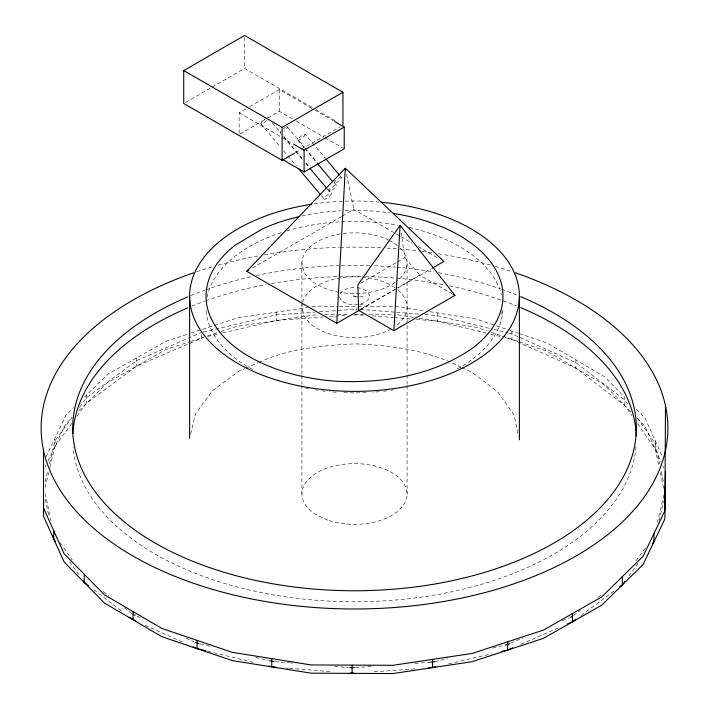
<?xml version="1.0" encoding="UTF-8"?>
<svg xmlns="http://www.w3.org/2000/svg" width="709" height="709" viewBox="0 0 709 709"><rect width="100%" height="100%" fill="white"/><g stroke="black" fill="none" stroke-linecap="round" stroke-linejoin="round"><path stroke-width="0.53" stroke-dasharray="3.54 2.66" d="M45.092 481.845L47.893 470.244M49.426 463.925L55.027 440.732L71.804 417.858M45.092 487.34L48.664 472.584M49.931 467.311L55.027 446.227L55.027 437.985M190.65 434.032L195.569 413.693L212.345 390.81L238.818 371.215L244.88 368.574M657.278 522.568L663.908 495.166M659.069 520.681L663.908 500.66M46.032 456.791L65.919 415.226L73.603 407.684M45.084 467.018L46.032 465.033M47.928 461.072L65.919 423.468L72.061 417.433M79.55 407.294L86.649 397.616L136.518 360.686L201.25 332.468M55.027 446.227L71.804 423.353M76.971 416.307L86.649 403.111L136.518 366.181L203.394 337.466M635.902 560.908L646.227 546.834M628.803 576.089L637.834 563.77M84.344 397.129L107.369 374.512L165.667 341.375L189.737 333.487M78.974 410.653L107.369 382.754L165.667 349.617L189.737 341.729M573.359 615.669L580.352 610.484M597.855 597.527L602.225 594.293M581.229 615.332L614.481 590.721M185.625 102.406L211.282 87.588M212.239 87.039L244.543 68.392L312.368 107.546M239.155 133.398L239.155 112.749L245.846 108.885M249.665 106.678L279.293 89.573L313.67 109.425M240.112 133.93L266.868 118.483M267.825 117.933L279.293 111.313L292.657 119.032M295.431 152.63L300.182 149.883M301.13 149.342L340.09 126.849M252.466 267.993L341.419 216.635M342.376 216.085L353.853 209.456L395.046 233.243M360.695 283.192L396.42 262.56M397.368 262.02L404.883 257.677L401.214 232.906M360.526 309.204L394.878 289.378M395.835 288.829L419.684 275.057L452.085 293.756M360.686 309.496L397.031 288.51M397.988 287.951L431.471 268.622M245.89 368.131L258.014 362.848M259.024 362.405C289.112 348.252 322.985 345.443 355.776 343.856C391.811 345.487 428.688 350.281 461.01 367.315M510.79 643.214L522.923 637.923M562.37 620.729L569.442 617.645M520.902 644.304L560.34 627.102M190.783 333.15L236.824 318.075L307.449 307.484M190.783 341.392L203.341 337.28M207.524 335.906L220.082 331.794M221.128 331.457L236.824 326.317L318.217 314.459M203.394 331.972L276.413 314.885L315.009 312.128M207.693 336.456L218.425 333.948M222.723 332.938L276.413 320.379L322.728 317.074M434.732 661.621L447.618 658.599M492.72 648.053L505.606 645.039M448.691 663.846L491.647 653.795M311.73 306.846L316.01 306.199L338.113 306.306M319.422 311.809L356.911 309.133M329.339 316.595L348.084 315.257M353.596 314.867L363.513 315.159M355.404 667.639L371.941 666.451M414.942 663.385L430.381 662.277M374.148 671.795L416.041 668.8M354.668 296.849L358.683 296.814M359.685 296.805L363.699 296.77M359.755 304.64L363.894 304.604M339.221 306.306L356.911 306.385L356.911 312.43M358.01 306.394L397.811 306.572L425.515 310.985M324.846 314.486L349.174 314.592M354.695 314.619L363.54 314.663M369.07 314.681L395.595 314.805M360.207 309.399L395.418 312.235M396.526 312.323L419.631 314.184M425.134 314.628L437.231 315.602L492.72 329.162M372.314 315.868L393.22 317.552M394.319 317.641L410.83 318.97M416.325 319.413L437.231 321.097L486.321 333.097M275.065 661.665L289.369 662.818M290.468 662.906L292.675 663.083M334.488 666.451L348.793 667.603M286.073 668.046L288.271 668.224M289.369 668.312L332.282 671.769M429.778 311.668L476.661 319.147L495.334 325.484M397.811 314.814L413.79 317.357M419.125 318.208L476.661 327.39L487.03 330.908M493.783 329.428L507.653 332.813M508.725 333.079L511.925 333.859L575.885 362.654L624.762 400.027L628.564 405.451M490.584 334.143L501.254 336.748M505.526 337.794L511.925 339.354L575.885 368.148L624.762 405.521L631.737 415.465M200.275 643.932L210.945 646.537M255.763 657.491L268.56 660.62M207.746 651.252L255.763 662.986M496.371 325.83L508.814 330.057M509.851 330.412L518.146 333.221M519.183 333.576L547.188 343.076L604.582 376.736L624.762 397.279L624.762 405.521M491.186 332.317L501.555 335.836M502.592 336.19L518.146 341.463M519.183 341.818L547.188 351.318L604.582 384.978L630.966 411.84M462.011 367.758L471.99 372.26L497.931 392.086L514.096 415.119L518.465 435.494M137.112 616.156L143.112 618.851M186.086 638.197L194.08 641.796M145.106 625.249L183.082 642.345M316.187 109.753L335.295 120.787M314.628 109.975L333.726 121M296.477 121.239L324.173 137.227M325.13 137.776L343.28 148.252M239.155 112.749L281.172 137.005M282.129 137.555L292.631 143.626M396.003 233.793L399.841 236.008M400.798 236.558L412.292 243.196M418.035 246.51L438.153 258.129M103.443 591.66L108.681 595.666M124.385 607.684L132.237 613.684M93.836 589.817L122.639 611.84M636.398 409.128L644.933 417.814L662.366 456.578M637.178 418.159L644.933 426.056L661.027 461.834M404.883 257.677L419.684 275.057M305.109 134.249A4.75 1.143 -40.1 0 1 299.845 139.7A4.75 1.143 -40.1 0 1 299.295 137.608A4.75 1.143 -40.1 0 1 305.109 134.249L325.05 157.947M340.001 175.726L341.428 177.418A4.75 1.143 -40.1 0 1 336.163 182.878A4.75 1.143 -40.1 0 1 335.614 180.777A4.75 1.143 -40.1 0 1 341.428 177.418M287.473 127.035L304.524 147.312M305.233 148.154L317.313 162.512M334.364 182.78L336.5 185.315A4.75 1.143 -40.1 0 1 331.236 190.774A4.75 1.143 -40.1 0 1 330.686 188.674A4.75 1.143 -40.1 0 1 336.5 185.315M297.727 140.125L304.134 147.738M304.843 148.589L316.95 162.981M272.522 122.985L281.056 133.132M283.901 136.518L303.115 159.357M305.969 162.742L310.232 167.82M328.028 188.966L331.582 193.202A4.75 1.143 -40.1 0 1 326.317 198.653A4.75 1.143 -40.1 0 1 325.768 196.553A4.75 1.143 -40.1 0 1 331.582 193.202M283.644 137.138L302.823 159.942M305.668 163.318L309.221 167.546M326.982 188.656L329.118 191.191M260.859 123.783L280.791 147.472M283.635 150.849L287.189 155.085M287.907 155.927L296.442 166.083M321.354 195.693L324.199 199.078M637.453 418.106L655.213 443.417L659.618 463.952M637.453 423.601L655.213 448.921L658.927 466.212M60.132 542.624L72.185 559.809M69.65 561.679L78.531 574.343M662.818 465.813L663.713 467.798M661.24 471.52L663.792 483.405M660.309 472.69L663.792 488.9M340.187 233.997A52.581 30.354 0 0 0 301.919 262.968L303.612 270.829A52.581 30.354 0 0 0 339.407 292.285M45.208 493.597L51.004 520.619M45.208 499.092L48.921 516.382M346.63 174.547L353.853 209.456M655.213 440.67L655.213 448.921M575.885 359.906L575.885 368.148M511.925 331.112L511.925 339.354M501.981 311.623L501.981 317.118M437.231 312.855L437.231 321.097M407.081 263.438L407.081 373.732M407.081 374.839L407.081 384.783M407.081 385.891L407.081 494.235M301.919 262.968L301.919 301.431M301.919 302.53L301.919 374.37M301.919 375.469L301.919 384.313M301.919 385.421L301.919 493.765M279.293 89.573L279.293 111.313M276.413 312.137L276.413 320.379M244.543 37.648L244.543 68.392M201.25 334.666L201.25 337.963M136.518 357.939L136.518 366.181M86.649 394.869L86.649 403.111M400.239 248.23A52.581 30.354 0 0 1 395.968 281.872M395.099 282.492A52.581 30.354 0 0 1 340.497 292.462M343.333 233.536A52.581 30.354 0 0 1 388.302 239.952M389.25 240.422A52.581 30.354 0 0 1 398.068 246.209M636.017 446.652A281.819 162.707 0 0 1 355.289 601.755A281.819 162.707 0 0 1 73.062 447.565M191.909 306.146A281.819 162.707 0 0 1 204.635 301.254M205.707 300.864A281.819 162.707 0 0 1 266.061 284.557M271.547 283.547A281.819 162.707 0 0 1 361.111 276.386M365.56 276.466A281.819 162.707 0 0 1 445.137 284.983M449.568 285.878A281.819 162.707 0 0 1 516.489 305.907M398.068 290.167A52.581 30.354 0 0 1 395.099 326.45M391.386 328.799A52.581 30.354 0 0 1 303.612 314.796L301.919 306.926A52.581 30.354 0 0 1 302.424 302.965M302.69 301.981A52.581 30.354 0 0 1 361.236 277.059M362.29 277.139A52.581 30.354 0 0 1 397.279 289.52M190.863 295.582A281.819 162.707 0 0 1 204.635 290.265M205.707 289.875A281.819 162.707 0 0 1 251.908 276.51M256.233 275.562A281.819 162.707 0 0 1 340.258 265.556M341.357 265.529A281.819 162.707 0 0 1 370.009 265.591M374.476 265.76A281.819 162.707 0 0 1 395.675 267.098M396.792 267.187A281.819 162.707 0 0 1 434.014 271.955M438.472 272.735A281.819 162.707 0 0 1 500.545 288.9M501.626 289.281A281.819 162.707 0 0 1 518.571 295.768M196.765 271.724A313.369 180.919 0 0 1 213.826 266.389M218.159 265.157A313.369 180.919 0 0 1 260.008 255.559M264.324 254.788A313.369 180.919 0 0 1 339.115 247.352M340.223 247.326A313.369 180.919 0 0 1 382.479 247.858M386.884 248.106A313.369 180.919 0 0 1 396.721 248.788M400.009 249.054A313.369 180.919 0 0 1 420.96 251.252M422.059 251.385A313.369 180.919 0 0 1 433.039 252.909M438.499 253.751A313.369 180.919 0 0 1 490.867 265.166M495.192 266.398A313.369 180.919 0 0 1 512.235 271.724M502.92 309.673A148.482 85.727 0 0 1 456.693 369.354M393.398 389.897A148.482 85.727 0 0 1 391.235 390.225M386.901 390.827A148.482 85.727 0 0 1 383.64 391.226M379.28 391.687A148.482 85.727 0 0 1 372.748 392.237M366.128 392.626A148.482 85.727 0 0 1 342.748 392.618M336.172 392.237A148.482 85.727 0 0 1 329.614 391.678M325.236 391.208A148.482 85.727 0 0 1 321.966 390.81M317.623 390.207A148.482 85.727 0 0 1 315.461 389.87M309.044 388.771A148.482 85.727 0 0 1 305.889 388.169M252.501 369.46A148.482 85.727 0 0 1 206.053 308.947M207.019 297.213A148.482 85.727 0 0 1 281.562 232.49M286.932 230.824A148.482 85.727 0 0 1 340.657 221.811M341.765 221.757A148.482 85.727 0 0 1 397.829 225.17M409.323 227.492A148.482 85.727 0 0 1 501.414 294.74M301.83 216.023A148.482 85.727 0 0 1 340.657 210.821M345.088 210.617A148.482 85.727 0 0 1 390.296 212.975M357.185 287.73A14.862 8.579 0 0 1 368.538 298.994A14.862 8.579 0 0 1 347.543 303.753A14.862 8.579 0 0 1 342.58 291.053L345.283 289.44A14.862 8.579 0 0 1 356.228 287.65M314.122 203.873A164.887 95.201 0 0 1 378.943 202.03M286.17 127.044A4.75 1.143 -40.1 0 1 287.313 127.726A4.75 1.143 -40.1 0 1 284.096 131.183M280.746 133.124A4.75 1.143 -40.1 0 1 280.95 131.192M283.467 128.763A4.75 1.143 -40.1 0 1 285.355 127.452M266.673 120.424A4.75 1.143 -40.1 0 1 260.939 123.915A4.75 1.143 -40.1 0 1 265.201 118.908M267.594 117.694A4.75 1.143 -40.1 0 1 268.25 117.907M353.764 295.635L353.552 295.768A1.179 0.682 0 0 0 354.261 296.841A1.179 0.682 0 0 0 355.652 296.016A1.179 0.682 0 0 0 353.764 295.635M327.859 520.167L317.038 515.292A52.581 30.354 0 0 1 336.899 465.396A52.581 30.354 0 0 1 406.842 496.876A52.581 30.354 0 0 1 327.859 520.167"/><path stroke-width="1.06" d="M665.494 405.832L664.865 510.764L643.081 556.281L601.631 597.005L543.333 630.141L472.176 653.441L392.99 665.308L311.189 664.945L232.339 652.36L161.812 628.431L104.418 594.78L64.067 553.694L43.506 507.981L43.604 500.465M43.604 508.707L43.506 516.223L64.067 561.936L104.418 603.022L161.812 636.673L232.339 660.611L311.189 673.187L392.99 673.55L472.176 661.683L543.333 638.384L601.631 605.247L643.081 564.524L664.865 519.006L665.494 471.777M345.753 170.32L345.318 168.201L246.723 271.308L336.775 323.295L345.318 168.201L443.905 261.444L432.428 268.073M393.876 330.669L400.098 225.365L454.939 295.405L393.876 330.669L358.621 310.312L357.877 284.814L400.098 225.365M664.67 492.002L665.175 489.892L664.714 487.73M652.679 543.528L654.478 539.655M664.67 497.496L665.175 487.145M619.728 586.83L622.351 584.89L624.93 581.362M567.422 624.017L572.482 621.811L575.983 619.223M294.483 153.179L282.129 160.314L183.728 103.496L183.728 70.563L244.543 35.45L342.943 92.259L342.943 125.201M183.728 70.563L282.129 127.372L342.943 92.259M293.588 144.175L304.099 150.237L344.228 127.071L344.228 148.81L304.099 171.977L282.129 159.295M246.723 271.308L248.637 270.209M336.775 323.295L359.729 310.046M509.78 643.657L505.606 645.039M570.461 617.202L572.482 616.316M501.307 651.536L507.75 650.029L512.811 647.831M434.732 661.621L430.381 662.277M428.174 667.931L435.805 666.859M354.296 667.718L349.892 667.692M349.892 673.187L354.296 673.213M273.966 661.577L269.633 660.877M268.56 666.114L276.164 667.249M199.211 643.666L195.072 642.248M193.078 646.838L197.075 648.638L205.61 650.729M133.115 614.349L135.109 615.252M129.623 617.176L136.11 621.199M334.683 121.549L344.228 127.071M453.033 294.306L454.939 295.405M82.971 580.671L84.238 582.479L88.607 585.811M325.759 158.798L339.292 174.875M317.667 163.823L332.618 181.601M309.93 168.387L326.273 187.814M298.578 168.618L320.636 194.842M53.086 535.836L53.787 539.079L55.683 541.791M664.714 493.225L665.175 495.387M653.973 533.523L653.973 541.765M622.351 576.647L622.351 584.89M572.482 613.569L572.482 621.811M519.378 296.911L519.378 439.784M507.75 641.787L507.75 650.029M432.587 659.37L432.587 667.612M352.089 665.122L352.089 673.364M304.099 150.237L304.099 171.977M282.129 127.372L282.129 160.314M271.769 658.652L271.769 666.894M197.075 640.395L197.075 648.638M189.622 295.44L189.622 438.313M133.115 611.601L133.115 619.852M84.238 574.237L84.238 582.479M53.787 530.837L53.787 539.079M43.506 450.277L43.506 507.981M515.372 272.797A313.369 180.919 0 0 1 593.513 545.07A313.369 180.919 0 0 1 115.487 545.061A313.369 180.919 0 0 1 193.637 272.797M520.645 296.628A281.819 162.707 0 0 1 563.965 536.908A281.819 162.707 0 0 1 145.531 537.227A281.819 162.707 0 0 1 187.752 296.885M393.539 213.462A148.482 85.727 0 0 1 473.603 347.366C434.236 375.353 384.65 383.401 337.262 381.318A148.482 85.727 0 0 1 235.397 244.986L262.41 228.927A148.482 85.727 0 0 1 299.765 216.484M381.141 202.225A164.887 95.201 0 0 1 495.52 345.505A164.887 95.201 0 0 1 222.591 353.295A164.887 95.201 0 0 1 311.942 204.201M72.841 433.562A281.819 162.707 0 0 1 187.752 307.874M520.645 307.617A281.819 162.707 0 0 1 636.274 435.973"/></g></svg>
